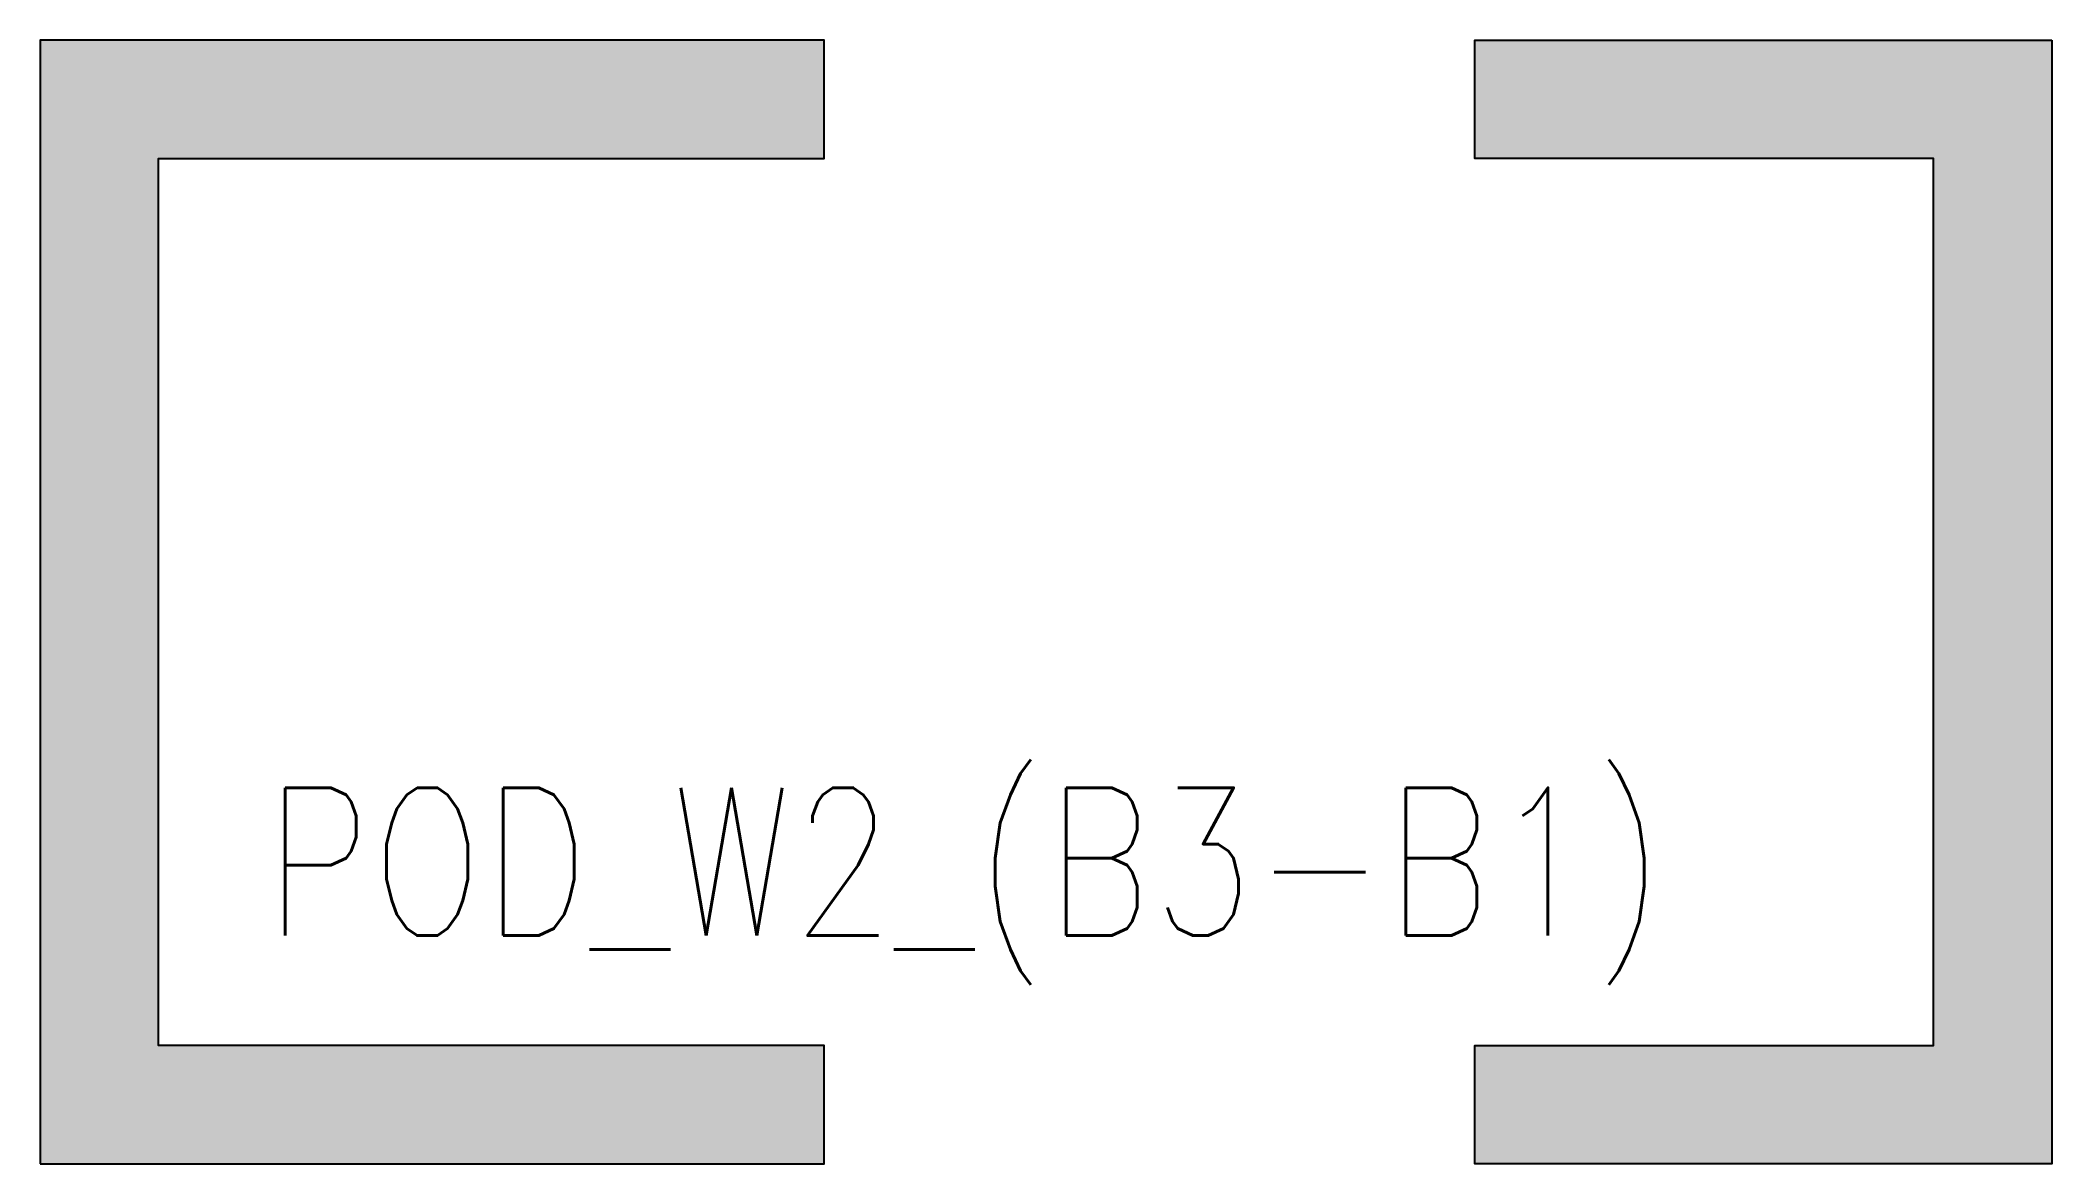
# Model space of a CAD drawing. Header units: millimetres. Extents: x 127100 to 130500, y 79600 to 81500.
import ezdxf

# ---------------------------------------------------------------- set-up
doc = ezdxf.new("R2010")
doc.units = ezdxf.units.MM
doc.header["$MEASUREMENT"] = 0
doc.layers.add('NDC_S_HATCH COLUMN AND WALL', color=251, linetype='Continuous', lineweight=13)
doc.layers.add('NDC_S_WALL', color=6, linetype='Continuous', lineweight=25)
doc.styles.add('NDC_BAR 2', font='romans.shx', dxfattribs={"width": 0.8})

msp = doc.modelspace()

# ---------------------------------------------------------------- hatches: boundary and pattern name
at = {"layer": 'NDC_S_HATCH COLUMN AND WALL', "ltscale": 200}
h = msp.add_hatch(color=256, dxfattribs=at)
h.dxf.hatch_style = 1
h.paths.add_polyline_path([(130500, 81500), (130500, 79600), (129525, 79600), (129525, 79800), (130300, 79800), (130300, 81300), (129525, 81300), (129525, 81500)])
h.paths.add_polyline_path([(127100, 79600), (128425, 79600), (128425, 79800), (127300, 79800), (127300, 81300), (128425, 81300), (128425, 81500), (127100, 81500)])

# ---------------------------------------------------------------- linework, layer by layer
at = {"layer": 'NDC_S_WALL', "ltscale": 10}
msp.add_lwpolyline([(127100, 79600), (128425, 79600), (128425, 79800), (127300, 79800), (127300, 81300), (128425, 81300), (128425, 81500), (127100, 81500)], close=True, dxfattribs=at)
at = {"layer": 'NDC_S_WALL'}
msp.add_lwpolyline([(130500, 81500), (130500, 79600), (129525, 79600), (129525, 79800), (130300, 79800), (130300, 81300), (129525, 81300), (129525, 81500)], close=True, dxfattribs=at)

# ---------------------------------------------------------------- texts
at = {"layer": 'Defpoints', "style": 'NDC_BAR 2', "width": 0.8}
msp.add_text('POD_W2_(B3-B1)', height=250, dxfattribs=at).set_placement((127479.8, 79985.9))

doc.saveas('drawing.dxf')
